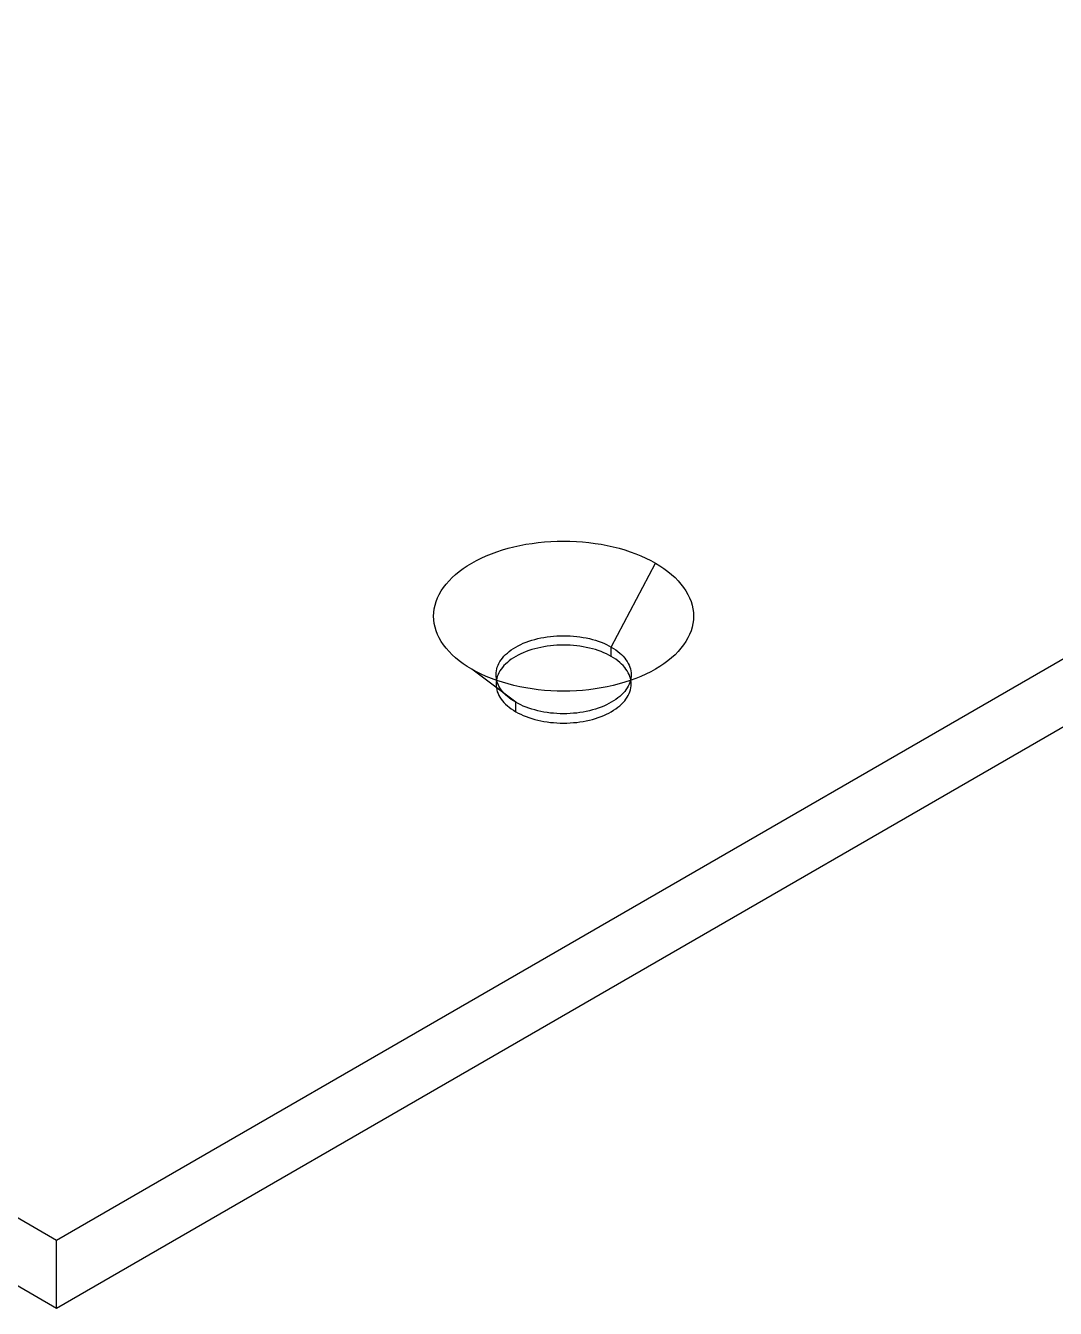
# Model space of a CAD drawing. Header units: inches. Extents: x 3 to 201, y 3 to 129.
# Drawn here: x 72.386 to 73.719, y 13.25 to 14.911 of the extents above; entities that cross this region are included whole.
import ezdxf

# ---------------------------------------------------------------- set-up
doc = ezdxf.new("R2010")
doc.units = ezdxf.units.IN
doc.header["$MEASUREMENT"] = 0

msp = doc.modelspace()

# ---------------------------------------------------------------- linework, layer by layer
at = {"layer": 'OUTLINE'}
for p, q in [((72.4259, 13.3379), (54.1667, 23.8802)), ((72.4259, 13.25), (54.1667, 23.7923)), ((76.386, 15.6244), (72.4259, 13.3379)), ((76.386, 15.5364), (72.4259, 13.25)), ((72.9959, 14.2294), (73.0031, 14.2318)), ((73.0031, 14.2318), (73.0104, 14.2339)), ((73.0104, 14.2339), (73.018, 14.2358)), ((73.018, 14.2358), (73.0257, 14.2376)), ((73.0257, 14.2376), (73.0335, 14.2391)), ((73.0335, 14.2391), (73.0415, 14.2403)), ((73.0415, 14.2403), (73.0495, 14.2414)), ((73.0495, 14.2414), (73.0577, 14.2422)), ((73.0577, 14.2422), (73.0659, 14.2428)), ((73.0659, 14.2428), (73.0741, 14.2431)), ((73.0741, 14.2431), (73.0824, 14.2432)), ((73.0824, 14.2432), (73.0906, 14.2431)), ((73.0906, 14.2431), (73.0989, 14.2428)), ((73.0989, 14.2428), (73.107, 14.2422)), ((73.107, 14.2422), (73.1152, 14.2414)), ((73.1152, 14.2414), (73.1232, 14.2403)), ((73.1232, 14.2403), (73.1312, 14.2391)), ((73.1312, 14.2391), (73.139, 14.2376)), ((73.139, 14.2376), (73.1467, 14.2358)), ((73.1467, 14.2358), (73.1543, 14.2339)), ((73.1543, 14.2339), (73.1617, 14.2318)), ((73.1617, 14.2318), (73.1688, 14.2294)), ((72.9577, 14.2113), (72.9634, 14.2148)), ((72.9634, 14.2148), (72.9694, 14.2181)), ((72.9694, 14.2181), (72.9756, 14.2212)), ((72.9756, 14.2212), (72.9821, 14.2241)), ((72.9821, 14.2241), (72.9889, 14.2269)), ((72.9889, 14.2269), (72.9959, 14.2294)), ((73.1442, 14.106), (73.2013, 14.2148)), ((73.1688, 14.2294), (73.1758, 14.2269)), ((73.1758, 14.2269), (73.1826, 14.2241)), ((73.1826, 14.2241), (73.1891, 14.2212)), ((73.1891, 14.2212), (73.1953, 14.2181)), ((73.1953, 14.2181), (73.2013, 14.2148)), ((73.2013, 14.2148), (73.207, 14.2113)), ((72.9381, 14.196), (72.9425, 14.2001)), ((72.9425, 14.2001), (72.9472, 14.204)), ((72.9472, 14.204), (72.9523, 14.2077)), ((72.9523, 14.2077), (72.9577, 14.2113)), ((73.207, 14.2113), (73.2124, 14.2077)), ((73.2124, 14.2077), (73.2175, 14.204)), ((73.2175, 14.204), (73.2222, 14.2001)), ((73.2222, 14.2001), (73.2267, 14.196)), ((72.924, 14.1788), (72.9269, 14.1833)), ((72.9269, 14.1833), (72.9303, 14.1876)), ((72.9303, 14.1876), (72.934, 14.1919)), ((72.934, 14.1919), (72.9381, 14.196)), ((73.2267, 14.196), (73.2307, 14.1919)), ((73.2307, 14.1919), (73.2344, 14.1876)), ((73.2344, 14.1876), (73.2378, 14.1833)), ((73.2378, 14.1833), (73.2408, 14.1788)), ((72.916, 14.1604), (72.9174, 14.1651)), ((72.9174, 14.1651), (72.9192, 14.1697)), ((72.9192, 14.1697), (72.9214, 14.1743)), ((72.9214, 14.1743), (72.924, 14.1788)), ((73.2408, 14.1788), (73.2433, 14.1743)), ((73.2433, 14.1743), (73.2455, 14.1697)), ((73.2455, 14.1697), (73.2474, 14.1651)), ((73.2474, 14.1651), (73.2488, 14.1604)), ((72.9141, 14.1461), (72.9143, 14.1509)), ((72.9143, 14.1509), (72.9149, 14.1556)), ((72.9149, 14.1556), (72.916, 14.1604)), ((73.2488, 14.1604), (73.2498, 14.1556)), ((73.2498, 14.1556), (73.2504, 14.1509)), ((73.2504, 14.1509), (73.2506, 14.1461)), ((72.9143, 14.1413), (72.9141, 14.1461)), ((72.9149, 14.1366), (72.9143, 14.1413)), ((72.916, 14.1319), (72.9149, 14.1366)), ((72.9174, 14.1272), (72.916, 14.1319)), ((73.2488, 14.1319), (73.2474, 14.1272)), ((73.2498, 14.1366), (73.2488, 14.1319)), ((73.2504, 14.1413), (73.2498, 14.1366)), ((73.2506, 14.1461), (73.2504, 14.1413)), ((72.9192, 14.1225), (72.9174, 14.1272)), ((72.9214, 14.1179), (72.9192, 14.1225)), ((72.924, 14.1134), (72.9214, 14.1179)), ((73.0374, 14.1136), (73.0411, 14.1148)), ((73.0411, 14.1148), (73.045, 14.1159)), ((73.045, 14.1159), (73.0489, 14.117)), ((73.0489, 14.117), (73.0529, 14.1178)), ((73.0529, 14.1178), (73.057, 14.1186)), ((73.057, 14.1186), (73.0611, 14.1193)), ((73.0611, 14.1193), (73.0653, 14.1198)), ((73.0653, 14.1198), (73.0695, 14.1202)), ((73.0695, 14.1202), (73.0738, 14.1206)), ((73.0738, 14.1206), (73.0781, 14.1207)), ((73.0781, 14.1207), (73.0824, 14.1208)), ((73.0824, 14.1208), (73.0867, 14.1207)), ((73.0867, 14.1207), (73.0909, 14.1206)), ((73.0909, 14.1206), (73.0952, 14.1202)), ((73.0952, 14.1202), (73.0994, 14.1198)), ((73.0994, 14.1198), (73.1036, 14.1193)), ((73.1036, 14.1193), (73.1078, 14.1186)), ((73.1078, 14.1186), (73.1118, 14.1178)), ((73.1118, 14.1178), (73.1158, 14.117)), ((73.1158, 14.117), (73.1198, 14.1159)), ((73.1198, 14.1159), (73.1236, 14.1148)), ((73.1236, 14.1148), (73.1273, 14.1136)), ((73.2433, 14.1179), (73.2408, 14.1134)), ((73.2455, 14.1225), (73.2433, 14.1179)), ((73.2474, 14.1272), (73.2455, 14.1225)), ((72.9269, 14.1089), (72.924, 14.1134)), ((72.9303, 14.1046), (72.9269, 14.1089)), ((72.934, 14.1003), (72.9303, 14.1046)), ((72.9381, 14.0962), (72.934, 14.1003)), ((73.0073, 14.0963), (73.0096, 14.0983)), ((73.0096, 14.0983), (73.0121, 14.1004)), ((73.0121, 14.1004), (73.0147, 14.1023)), ((73.0147, 14.1023), (73.0175, 14.1042)), ((73.0175, 14.1042), (73.0205, 14.106)), ((73.0205, 14.106), (73.0236, 14.1077)), ((73.0236, 14.1077), (73.0269, 14.1093)), ((73.0269, 14.1093), (73.0302, 14.1109)), ((73.0302, 14.0987), (73.0269, 14.0972)), ((73.0302, 14.1109), (73.0338, 14.1123)), ((73.0338, 14.1002), (73.0302, 14.0987)), ((73.0338, 14.1123), (73.0374, 14.1136)), ((73.0374, 14.1015), (73.0338, 14.1002)), ((73.0411, 14.1027), (73.0374, 14.1015)), ((73.045, 14.1038), (73.0411, 14.1027)), ((73.0489, 14.1048), (73.045, 14.1038)), ((73.0529, 14.1057), (73.0489, 14.1048)), ((73.057, 14.1065), (73.0529, 14.1057)), ((73.0611, 14.1072), (73.057, 14.1065)), ((73.0653, 14.1077), (73.0611, 14.1072)), ((73.0695, 14.1081), (73.0653, 14.1077)), ((73.0738, 14.1084), (73.0695, 14.1081)), ((73.0781, 14.1086), (73.0738, 14.1084)), ((73.0824, 14.1087), (73.0781, 14.1086)), ((73.0867, 14.1086), (73.0824, 14.1087)), ((73.0909, 14.1084), (73.0867, 14.1086)), ((73.0952, 14.1081), (73.0909, 14.1084)), ((73.0994, 14.1077), (73.0952, 14.1081)), ((73.1036, 14.1072), (73.0994, 14.1077)), ((73.1078, 14.1065), (73.1036, 14.1072)), ((73.1118, 14.1057), (73.1078, 14.1065)), ((73.1158, 14.1048), (73.1118, 14.1057)), ((73.1198, 14.1038), (73.1158, 14.1048)), ((73.1236, 14.1027), (73.1198, 14.1038)), ((73.1273, 14.1015), (73.1236, 14.1027)), ((73.1273, 14.1136), (73.131, 14.1123)), ((73.131, 14.1002), (73.1273, 14.1015)), ((73.131, 14.1123), (73.1345, 14.1109)), ((73.1345, 14.0987), (73.131, 14.1002)), ((73.1345, 14.1109), (73.1379, 14.1093)), ((73.1379, 14.0972), (73.1345, 14.0987)), ((73.1379, 14.1093), (73.1411, 14.1077)), ((73.1411, 14.1077), (73.1442, 14.106)), ((73.1442, 14.0939), (73.1442, 14.106)), ((73.1442, 14.106), (73.1472, 14.1042)), ((73.1472, 14.1042), (73.15, 14.1023)), ((73.15, 14.1023), (73.1526, 14.1004)), ((73.1526, 14.1004), (73.1551, 14.0983)), ((73.1551, 14.0983), (73.1574, 14.0963)), ((73.2307, 14.1003), (73.2267, 14.0962)), ((73.2344, 14.1046), (73.2307, 14.1003)), ((73.2378, 14.1089), (73.2344, 14.1046)), ((73.2408, 14.1134), (73.2378, 14.1089)), ((72.9425, 14.0921), (72.9381, 14.0962)), ((72.9472, 14.0883), (72.9425, 14.0921)), ((72.9523, 14.0845), (72.9472, 14.0883)), ((72.9577, 14.0809), (72.9523, 14.0845)), ((72.9965, 14.0801), (72.9975, 14.0826)), ((72.9975, 14.0826), (72.9986, 14.0849)), ((72.9986, 14.0849), (73, 14.0873)), ((73, 14.0873), (73.0015, 14.0896)), ((73.0015, 14.0896), (73.0033, 14.0919)), ((73.0033, 14.0919), (73.0052, 14.0941)), ((73.0052, 14.082), (73.0033, 14.0798)), ((73.0052, 14.0941), (73.0073, 14.0963)), ((73.0073, 14.0841), (73.0052, 14.082)), ((73.0096, 14.0862), (73.0073, 14.0841)), ((73.0121, 14.0883), (73.0096, 14.0862)), ((73.0147, 14.0902), (73.0121, 14.0883)), ((73.0175, 14.0921), (73.0147, 14.0902)), ((73.0205, 14.0939), (73.0175, 14.0921)), ((73.0236, 14.0956), (73.0205, 14.0939)), ((73.0269, 14.0972), (73.0236, 14.0956)), ((73.1411, 14.0956), (73.1379, 14.0972)), ((73.1442, 14.0939), (73.1411, 14.0956)), ((73.1472, 14.0921), (73.1442, 14.0939)), ((73.15, 14.0902), (73.1472, 14.0921)), ((73.1526, 14.0883), (73.15, 14.0902)), ((73.1551, 14.0862), (73.1526, 14.0883)), ((73.1574, 14.0841), (73.1551, 14.0862)), ((73.1574, 14.0963), (73.1595, 14.0941)), ((73.1595, 14.082), (73.1574, 14.0841)), ((73.1595, 14.0941), (73.1615, 14.0919)), ((73.1615, 14.0798), (73.1595, 14.082)), ((73.1615, 14.0919), (73.1632, 14.0896)), ((73.1632, 14.0896), (73.1647, 14.0873)), ((73.1647, 14.0873), (73.1661, 14.0849)), ((73.1661, 14.0849), (73.1672, 14.0826)), ((73.1672, 14.0826), (73.1682, 14.0801)), ((73.2124, 14.0845), (73.207, 14.0809)), ((73.2175, 14.0883), (73.2124, 14.0845)), ((73.2222, 14.0921), (73.2175, 14.0883)), ((73.2267, 14.0962), (73.2222, 14.0921)), ((72.9634, 14.0774), (72.9577, 14.0809)), ((73.0205, 14.0346), (72.9634, 14.0774)), ((72.9694, 14.0741), (72.9634, 14.0774)), ((72.9756, 14.071), (72.9694, 14.0741)), ((72.9821, 14.0681), (72.9756, 14.071)), ((72.9889, 14.0654), (72.9821, 14.0681)), ((72.9959, 14.0628), (72.9889, 14.0654)), ((72.9949, 14.0703), (72.995, 14.0728)), ((72.995, 14.0678), (72.9949, 14.0703)), ((72.995, 14.0728), (72.9953, 14.0752)), ((72.9953, 14.0653), (72.995, 14.0678)), ((72.9953, 14.0752), (72.9958, 14.0777)), ((72.9958, 14.0656), (72.9953, 14.0631)), ((72.9958, 14.0629), (72.9953, 14.0653)), ((72.9958, 14.0777), (72.9965, 14.0801)), ((72.9965, 14.068), (72.9958, 14.0656)), ((72.9975, 14.0704), (72.9965, 14.068)), ((72.9986, 14.0728), (72.9975, 14.0704)), ((73, 14.0752), (72.9986, 14.0728)), ((73.0015, 14.0775), (73, 14.0752)), ((73.0033, 14.0798), (73.0015, 14.0775)), ((73.1632, 14.0775), (73.1615, 14.0798)), ((73.1647, 14.0752), (73.1632, 14.0775)), ((73.1661, 14.0728), (73.1647, 14.0752)), ((73.1672, 14.0704), (73.1661, 14.0728)), ((73.1682, 14.068), (73.1672, 14.0704)), ((73.1682, 14.0801), (73.1689, 14.0777)), ((73.1689, 14.0656), (73.1682, 14.068)), ((73.1758, 14.0654), (73.1688, 14.0628)), ((73.1689, 14.0777), (73.1694, 14.0752)), ((73.1694, 14.0631), (73.1689, 14.0656)), ((73.1694, 14.0653), (73.1689, 14.0629)), ((73.1694, 14.0752), (73.1698, 14.0728)), ((73.1698, 14.0678), (73.1694, 14.0653)), ((73.1698, 14.0728), (73.1699, 14.0703)), ((73.1699, 14.0703), (73.1698, 14.0678)), ((73.1826, 14.0681), (73.1758, 14.0654)), ((73.1891, 14.071), (73.1826, 14.0681)), ((73.1953, 14.0741), (73.1891, 14.071)), ((73.2013, 14.0774), (73.1953, 14.0741)), ((73.207, 14.0809), (73.2013, 14.0774)), ((72.995, 14.0606), (72.9949, 14.0582)), ((72.9949, 14.0582), (72.995, 14.0557)), ((72.9953, 14.0631), (72.995, 14.0606)), ((72.995, 14.0557), (72.9953, 14.0532)), ((72.9953, 14.0532), (72.9958, 14.0508)), ((72.9965, 14.0604), (72.9958, 14.0629)), ((72.9958, 14.0508), (72.9965, 14.0483)), ((73.0031, 14.0605), (72.9959, 14.0628)), ((72.9975, 14.058), (72.9965, 14.0604)), ((72.9965, 14.0483), (72.9975, 14.0459)), ((72.9986, 14.0556), (72.9975, 14.058)), ((73, 14.0533), (72.9986, 14.0556)), ((73.0015, 14.0509), (73, 14.0533)), ((73.0033, 14.0487), (73.0015, 14.0509)), ((73.0104, 14.0583), (73.0031, 14.0605)), ((73.0052, 14.0465), (73.0033, 14.0487)), ((73.018, 14.0564), (73.0104, 14.0583)), ((73.0257, 14.0547), (73.018, 14.0564)), ((73.0335, 14.0532), (73.0257, 14.0547)), ((73.0415, 14.0519), (73.0335, 14.0532)), ((73.0495, 14.0508), (73.0415, 14.0519)), ((73.0577, 14.05), (73.0495, 14.0508)), ((73.0659, 14.0494), (73.0577, 14.05)), ((73.0741, 14.0491), (73.0659, 14.0494)), ((73.0824, 14.049), (73.0741, 14.0491)), ((73.0906, 14.0491), (73.0824, 14.049)), ((73.0989, 14.0494), (73.0906, 14.0491)), ((73.107, 14.05), (73.0989, 14.0494)), ((73.1152, 14.0508), (73.107, 14.05)), ((73.1232, 14.0519), (73.1152, 14.0508)), ((73.1312, 14.0532), (73.1232, 14.0519)), ((73.139, 14.0547), (73.1312, 14.0532)), ((73.1467, 14.0564), (73.139, 14.0547)), ((73.1543, 14.0583), (73.1467, 14.0564)), ((73.1617, 14.0605), (73.1543, 14.0583)), ((73.1615, 14.0487), (73.1595, 14.0465)), ((73.1632, 14.0509), (73.1615, 14.0487)), ((73.1688, 14.0628), (73.1617, 14.0605)), ((73.1647, 14.0533), (73.1632, 14.0509)), ((73.1661, 14.0556), (73.1647, 14.0533)), ((73.1672, 14.058), (73.1661, 14.0556)), ((73.1682, 14.0604), (73.1672, 14.058)), ((73.1672, 14.0459), (73.1682, 14.0483)), ((73.1689, 14.0629), (73.1682, 14.0604)), ((73.1682, 14.0483), (73.1689, 14.0508)), ((73.1689, 14.0508), (73.1694, 14.0532)), ((73.1698, 14.0606), (73.1694, 14.0631)), ((73.1694, 14.0532), (73.1698, 14.0557)), ((73.1699, 14.0582), (73.1698, 14.0606)), ((73.1698, 14.0557), (73.1699, 14.0582)), ((72.9975, 14.0459), (72.9986, 14.0435)), ((72.9986, 14.0435), (73, 14.0412)), ((73, 14.0412), (73.0015, 14.0388)), ((73.0015, 14.0388), (73.0033, 14.0366)), ((73.0033, 14.0366), (73.0052, 14.0344)), ((73.0073, 14.0443), (73.0052, 14.0465)), ((73.0052, 14.0344), (73.0073, 14.0322)), ((73.0096, 14.0422), (73.0073, 14.0443)), ((73.0073, 14.0322), (73.0096, 14.0301)), ((73.0121, 14.0402), (73.0096, 14.0422)), ((73.0147, 14.0382), (73.0121, 14.0402)), ((73.0175, 14.0364), (73.0147, 14.0382)), ((73.0205, 14.0346), (73.0175, 14.0364)), ((73.0236, 14.0328), (73.0205, 14.0346)), ((73.0205, 14.0224), (73.0205, 14.0346)), ((73.0269, 14.0312), (73.0236, 14.0328)), ((73.1411, 14.0328), (73.1379, 14.0312)), ((73.1442, 14.0346), (73.1411, 14.0328)), ((73.1472, 14.0364), (73.1442, 14.0346)), ((73.15, 14.0382), (73.1472, 14.0364)), ((73.1526, 14.0402), (73.15, 14.0382)), ((73.1551, 14.0422), (73.1526, 14.0402)), ((73.1574, 14.0443), (73.1551, 14.0422)), ((73.1551, 14.0301), (73.1574, 14.0322)), ((73.1595, 14.0465), (73.1574, 14.0443)), ((73.1574, 14.0322), (73.1595, 14.0344)), ((73.1595, 14.0344), (73.1615, 14.0366)), ((73.1615, 14.0366), (73.1632, 14.0388)), ((73.1632, 14.0388), (73.1647, 14.0412)), ((73.1647, 14.0412), (73.1661, 14.0435)), ((73.1661, 14.0435), (73.1672, 14.0459)), ((73.0096, 14.0301), (73.0121, 14.0281)), ((73.0121, 14.0281), (73.0147, 14.0261)), ((73.0147, 14.0261), (73.0175, 14.0242)), ((73.0175, 14.0242), (73.0205, 14.0224)), ((73.0205, 14.0224), (73.0236, 14.0207)), ((73.0236, 14.0207), (73.0269, 14.0191)), ((73.0302, 14.0297), (73.0269, 14.0312)), ((73.0269, 14.0191), (73.0302, 14.0176)), ((73.0338, 14.0283), (73.0302, 14.0297)), ((73.0302, 14.0176), (73.0338, 14.0162)), ((73.0374, 14.0269), (73.0338, 14.0283)), ((73.0338, 14.0162), (73.0374, 14.0148)), ((73.0411, 14.0257), (73.0374, 14.0269)), ((73.0374, 14.0148), (73.0411, 14.0136)), ((73.045, 14.0246), (73.0411, 14.0257)), ((73.0489, 14.0236), (73.045, 14.0246)), ((73.0529, 14.0227), (73.0489, 14.0236)), ((73.057, 14.0219), (73.0529, 14.0227)), ((73.0611, 14.0213), (73.057, 14.0219)), ((73.0653, 14.0207), (73.0611, 14.0213)), ((73.0695, 14.0203), (73.0653, 14.0207)), ((73.0738, 14.02), (73.0695, 14.0203)), ((73.0781, 14.0198), (73.0738, 14.02)), ((73.0824, 14.0198), (73.0781, 14.0198)), ((73.0867, 14.0198), (73.0824, 14.0198)), ((73.0909, 14.02), (73.0867, 14.0198)), ((73.0952, 14.0203), (73.0909, 14.02)), ((73.0994, 14.0207), (73.0952, 14.0203)), ((73.1036, 14.0213), (73.0994, 14.0207)), ((73.1078, 14.0219), (73.1036, 14.0213)), ((73.1118, 14.0227), (73.1078, 14.0219)), ((73.1158, 14.0236), (73.1118, 14.0227)), ((73.1198, 14.0246), (73.1158, 14.0236)), ((73.1236, 14.0257), (73.1198, 14.0246)), ((73.1273, 14.0269), (73.1236, 14.0257)), ((73.1236, 14.0136), (73.1273, 14.0148)), ((73.131, 14.0283), (73.1273, 14.0269)), ((73.1273, 14.0148), (73.131, 14.0162)), ((73.1345, 14.0297), (73.131, 14.0283)), ((73.131, 14.0162), (73.1345, 14.0176)), ((73.1379, 14.0312), (73.1345, 14.0297)), ((73.1345, 14.0176), (73.1379, 14.0191)), ((73.1379, 14.0191), (73.1411, 14.0207)), ((73.1411, 14.0207), (73.1442, 14.0224)), ((73.1442, 14.0224), (73.1472, 14.0242)), ((73.1472, 14.0242), (73.15, 14.0261)), ((73.15, 14.0261), (73.1526, 14.0281)), ((73.1526, 14.0281), (73.1551, 14.0301)), ((73.0411, 14.0136), (73.045, 14.0125)), ((73.045, 14.0125), (73.0489, 14.0115)), ((73.0489, 14.0115), (73.0529, 14.0106)), ((73.0529, 14.0106), (73.057, 14.0098)), ((73.057, 14.0098), (73.0611, 14.0092)), ((73.0611, 14.0092), (73.0653, 14.0086)), ((73.0653, 14.0086), (73.0695, 14.0082)), ((73.0695, 14.0082), (73.0738, 14.0079)), ((73.0738, 14.0079), (73.0781, 14.0077)), ((73.0781, 14.0077), (73.0824, 14.0077)), ((73.0824, 14.0077), (73.0867, 14.0077)), ((73.0867, 14.0077), (73.0909, 14.0079)), ((73.0909, 14.0079), (73.0952, 14.0082)), ((73.0952, 14.0082), (73.0994, 14.0086)), ((73.0994, 14.0086), (73.1036, 14.0092)), ((73.1036, 14.0092), (73.1078, 14.0098)), ((73.1078, 14.0098), (73.1118, 14.0106)), ((73.1118, 14.0106), (73.1158, 14.0115)), ((73.1158, 14.0115), (73.1198, 14.0125)), ((73.1198, 14.0125), (73.1236, 14.0136)), ((72.4259, 13.25), (72.4259, 13.3379))]:
    msp.add_line(p, q, dxfattribs=at)

doc.saveas('drawing.dxf')
